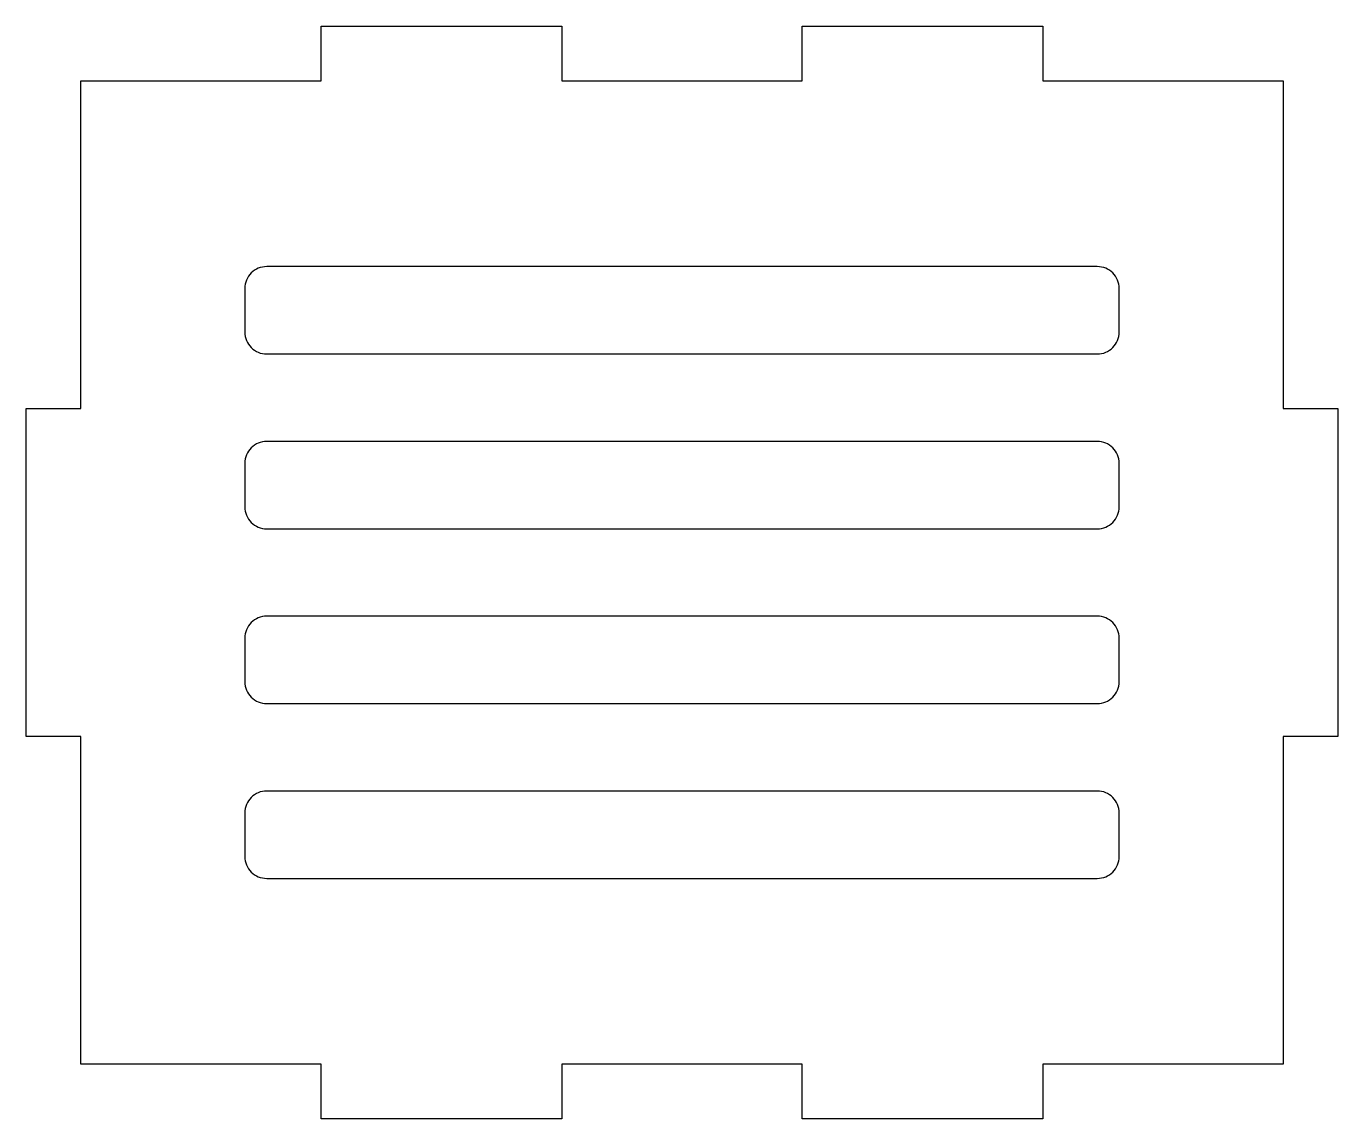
# Model space of a CAD drawing. Header units: millimetres. Extents: x -60 to 60, y -98 to 2.
import ezdxf

# ---------------------------------------------------------------- set-up
doc = ezdxf.new("R2010")
doc.units = ezdxf.units.MM
doc.layers.get('0').update_dxf_attribs({"linetype": 'CONTINUOUS'})

msp = doc.modelspace()

# ---------------------------------------------------------------- linework, layer by layer
msp.add_lwpolyline([(-33, -93), (-55, -93), (-55, -63), (-60, -63), (-60, -33), (-55, -33), (-55, -3), (-33, -3), (-33, 2), (-11, 2), (-11, -3), (11, -3), (11, 2), (33, 2), (33, -3), (55, -3), (55, -33), (60, -33), (60, -63), (55, -63), (55, -93), (33, -93), (33, -98), (11, -98), (11, -93), (-11, -93), (-11, -98), (-33, -98)], close=True)
for points in [[(40, -26), (40, -22, 0.414214), (38, -20), (-38, -20, 0.414214), (-40, -22), (-40, -26, 0.414214), (-38, -28), (38, -28, 0.414214)], [(40, -42), (40, -38, 0.414214), (38, -36), (-38, -36, 0.414214), (-40, -38), (-40, -42, 0.414214), (-38, -44), (38, -44, 0.414214)], [(40, -58), (40, -54, 0.414214), (38, -52), (-38, -52, 0.414214), (-40, -54), (-40, -58, 0.414214), (-38, -60), (38, -60, 0.414214)], [(40, -74), (40, -70, 0.414214), (38, -68), (-38, -68, 0.414214), (-40, -70), (-40, -74, 0.414214), (-38, -76), (38, -76, 0.414214)]]:
    msp.add_lwpolyline(points, format="xyb", close=True)

doc.saveas('drawing.dxf')
